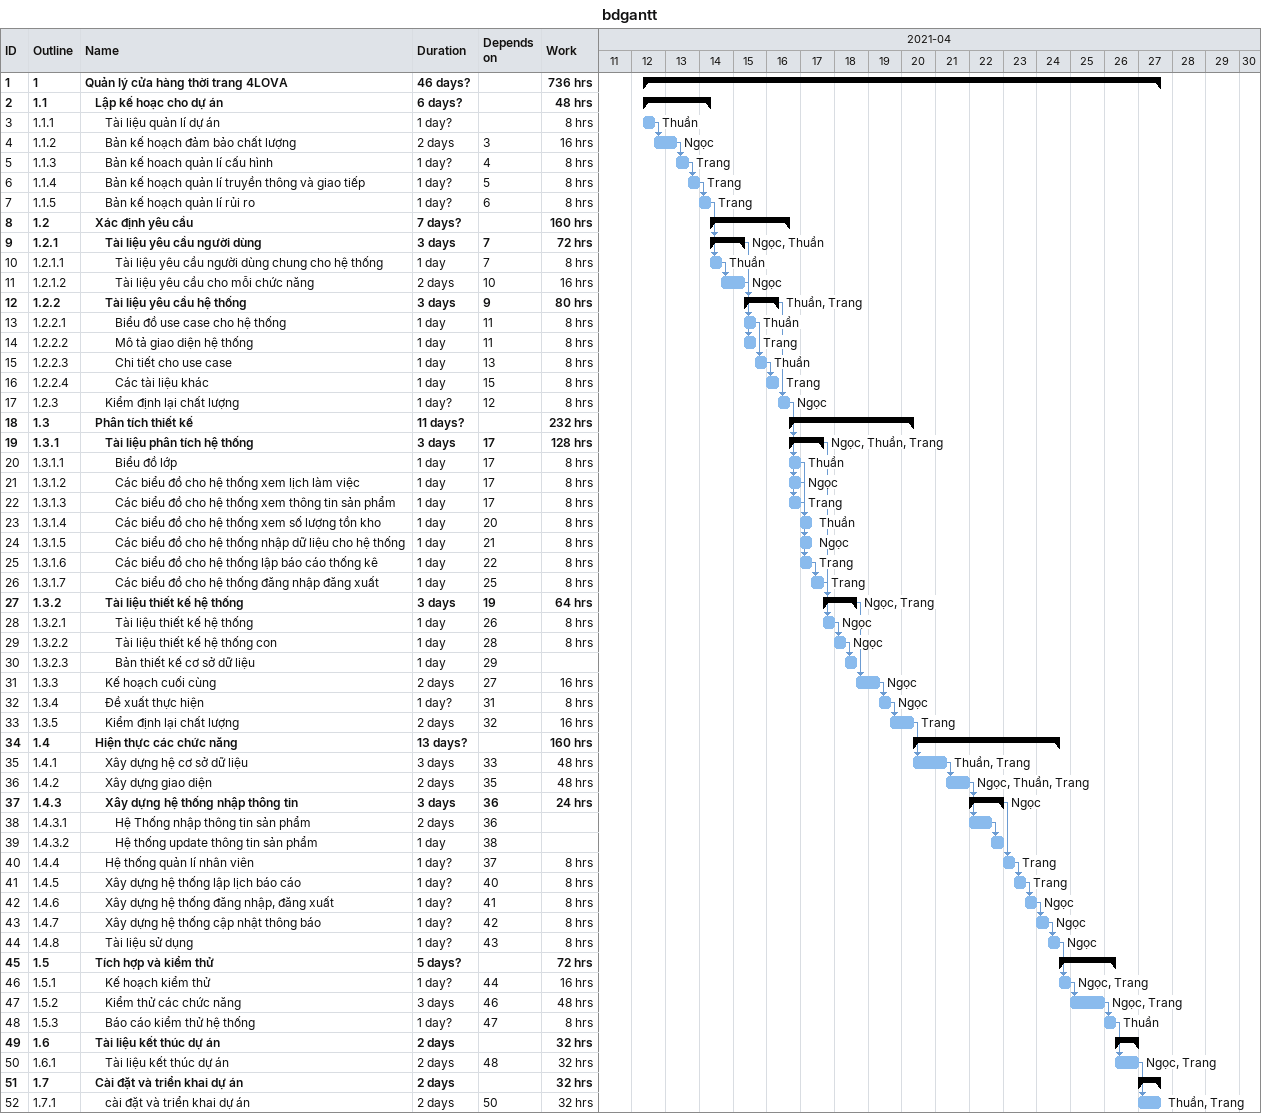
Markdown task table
bdgantt

| ID | WBS | Task | Duration | Start | Finish | Predecessors | Resources | Work (h) |
|---|---|---|---|---|---|---|---|---|
| 1 | 1 | **Quản lý cửa hàng thời trang 4LOVA** | 46d? | 2021-04-12 | 2021-04-27 |  |  | 736 |
| 2 | 1.1 | **Lập kế hoạc cho dự án** | 6d? | 2021-04-12 | 2021-04-14 |  |  | 48 |
| 3 | 1.1.1 | Tài liệu quản lí dự án | 1d? | 2021-04-12 | 2021-04-12 |  | Thuần | 8 |
| 4 | 1.1.2 | Bản kế hoạch đảm bảo chất lượng | 2d | 2021-04-12 | 2021-04-13 | 3 | Ngọc | 16 |
| 5 | 1.1.3 | Bản kế hoach quản lí cấu hình | 1d? | 2021-04-13 | 2021-04-13 | 4 | Trang | 8 |
| 6 | 1.1.4 | Bản kế hoạch quản lí truyền thông và giao tiếp | 1d? | 2021-04-13 | 2021-04-14 | 5 | Trang | 8 |
| 7 | 1.1.5 | Bản kế hoạch quản lí rủi ro | 1d? | 2021-04-14 | 2021-04-14 | 6 | Trang | 8 |
| 8 | 1.2 | **Xác định yêu cầu** | 7d? | 2021-04-14 | 2021-04-16 |  |  | 160 |
| 9 | 1.2.1 | **Tài liệu yêu cầu người dùng** | 3d | 2021-04-14 | 2021-04-15 | 7 | Ngọc, Thuần | 72 |
| 10 | 1.2.1.1 | Tài liệu yêu cầu người dùng chung cho hệ thống | 1d | 2021-04-14 | 2021-04-14 | 7 | Thuần | 8 |
| 11 | 1.2.1.2 | Tài liệu yêu cầu cho mỗi chức năng | 2d | 2021-04-14 | 2021-04-15 | 10 | Ngọc | 16 |
| 12 | 1.2.2 | **Tài liệu yêu cầu hệ thống** | 3d | 2021-04-15 | 2021-04-16 | 9 | Thuần, Trang | 80 |
| 13 | 1.2.2.1 | Biểu đồ use case cho hệ thống | 1d | 2021-04-15 | 2021-04-15 | 11 | Thuần | 8 |
| 14 | 1.2.2.2 | Mô tả giao diện hệ thống | 1d | 2021-04-15 | 2021-04-15 | 11 | Trang | 8 |
| 15 | 1.2.2.3 | Chi tiết cho use case | 1d | 2021-04-15 | 2021-04-16 | 13 | Thuần | 8 |
| 16 | 1.2.2.4 | Các tài liệu khác | 1d | 2021-04-16 | 2021-04-16 | 15 | Trang | 8 |
| 17 | 1.2.3 | Kiểm định lại chất lượng | 1d? | 2021-04-16 | 2021-04-16 | 12 | Ngọc | 8 |
| 18 | 1.3 | **Phân tích thiết kế** | 11d? | 2021-04-16 | 2021-04-20 |  |  | 232 |
| 19 | 1.3.1 | **Tài liệu phân tích hệ thống** | 3d | 2021-04-16 | 2021-04-17 | 17 | Ngọc, Thuần, Trang | 128 |
| 20 | 1.3.1.1 | Biểu đồ lớp | 1d | 2021-04-16 | 2021-04-17 | 17 | Thuần | 8 |
| 21 | 1.3.1.2 | Các biểu đồ cho hệ thống xem lịch làm việc | 1d | 2021-04-16 | 2021-04-17 | 17 | Ngọc | 8 |
| 22 | 1.3.1.3 | Các biểu đồ cho hệ thống xem thông tin sản phẩm | 1d | 2021-04-16 | 2021-04-17 | 17 | Trang | 8 |
| 23 | 1.3.1.4 | Các biểu đồ cho hệ thống xem số lượng tồn kho | 1d | 2021-04-17 | 2021-04-17 | 20 | Thuần | 8 |
| 24 | 1.3.1.5 | Các biểu đồ cho hệ thống nhập dữ liệu cho hệ thống | 1d | 2021-04-17 | 2021-04-17 | 21 | Ngọc | 8 |
| 25 | 1.3.1.6 | Các biểu đồ cho hệ thống lập báo cáo thống kê | 1d | 2021-04-17 | 2021-04-17 | 22 | Trang | 8 |
| 26 | 1.3.1.7 | Các biểu đồ cho hệ thống đăng nhập đăng xuất | 1d | 2021-04-17 | 2021-04-17 | 25 | Trang | 8 |
| 27 | 1.3.2 | **Tài liệu thiết kế hệ thống** | 3d | 2021-04-17 | 2021-04-18 | 19 | Ngọc, Trang | 64 |
| 28 | 1.3.2.1 | Tài liệu thiết kế hệ thống | 1d | 2021-04-17 | 2021-04-18 | 26 | Ngọc | 8 |
| 29 | 1.3.2.2 | Tài liệu thiết kế hệ thống con | 1d | 2021-04-18 | 2021-04-18 | 28 | Ngọc | 8 |
| 30 | 1.3.2.3 | Bản thiết kế cơ sở dữ liệu | 1d | 2021-04-18 | 2021-04-18 | 29 |  |  |
| 31 | 1.3.3 | Kế hoạch cuối cùng | 2d | 2021-04-18 | 2021-04-19 | 27 | Ngọc | 16 |
| 32 | 1.3.4 | Đề xuất thực hiện | 1d? | 2021-04-19 | 2021-04-19 | 31 | Ngọc | 8 |
| 33 | 1.3.5 | Kiểm định lại chất lượng | 2d | 2021-04-19 | 2021-04-20 | 32 | Trang | 16 |
| 34 | 1.4 | **Hiện thực các chức năng** | 13d? | 2021-04-20 | 2021-04-24 |  |  | 160 |
| 35 | 1.4.1 | Xây dựng hệ cơ sở dữ liệu | 3d | 2021-04-20 | 2021-04-21 | 33 | Thuần, Trang | 48 |
| 36 | 1.4.2 | Xây dựng giao diện | 2d | 2021-04-21 | 2021-04-22 | 35 | Ngọc, Thuần, Trang | 48 |
| 37 | 1.4.3 | **Xây dựng hệ thống nhập thông tin** | 3d | 2021-04-22 | 2021-04-23 | 36 | Ngọc | 24 |
| 38 | 1.4.3.1 | Hệ Thống nhập thông tin sản phẩm | 2d | 2021-04-22 | 2021-04-22 | 36 |  |  |
| 39 | 1.4.3.2 | Hệ thống update thông tin sản phẩm | 1d | 2021-04-22 | 2021-04-23 | 38 |  |  |
| 40 | 1.4.4 | Hệ thống quản lí nhân viên | 1d? | 2021-04-23 | 2021-04-23 | 37 | Trang | 8 |
| 41 | 1.4.5 | Xây dựng hệ thống lập lịch báo cáo | 1d? | 2021-04-23 | 2021-04-23 | 40 | Trang | 8 |
| 42 | 1.4.6 | Xây dựng hệ thống đăng nhập, đăng xuất | 1d? | 2021-04-23 | 2021-04-24 | 41 | Ngọc | 8 |
| 43 | 1.4.7 | Xây dựng hệ thống cập nhật thông báo | 1d? | 2021-04-24 | 2021-04-24 | 42 | Ngọc | 8 |
| 44 | 1.4.8 | Tài liệu sử dụng | 1d? | 2021-04-24 | 2021-04-24 | 43 | Ngọc | 8 |
| 45 | 1.5 | **Tích hợp và kiểm thử** | 5d? | 2021-04-24 | 2021-04-26 |  |  | 72 |
| 46 | 1.5.1 | Kế hoạch kiểm thử | 1d? | 2021-04-24 | 2021-04-25 | 44 | Ngọc, Trang | 16 |
| 47 | 1.5.2 | Kiểm thử các chức năng | 3d | 2021-04-25 | 2021-04-26 | 46 | Ngọc, Trang | 48 |
| 48 | 1.5.3 | Báo cáo kiểm thử hệ thống | 1d? | 2021-04-26 | 2021-04-26 | 47 | Thuần | 8 |
| 49 | 1.6 | **Tài liệu kết thúc dự án** | 2d | 2021-04-26 | 2021-04-27 |  |  | 32 |
| 50 | 1.6.1 | Tài liệu kết thúc dự án | 2d | 2021-04-26 | 2021-04-27 | 48 | Ngọc, Trang | 32 |
| 51 | 1.7 | **Cài đặt và triển khai dự án** | 2d | 2021-04-27 | 2021-04-27 |  |  | 32 |
| 52 | 1.7.1 | cài đặt và triển khai dự án | 2d | 2021-04-27 | 2021-04-27 | 50 | Thuần, Trang | 32 |
